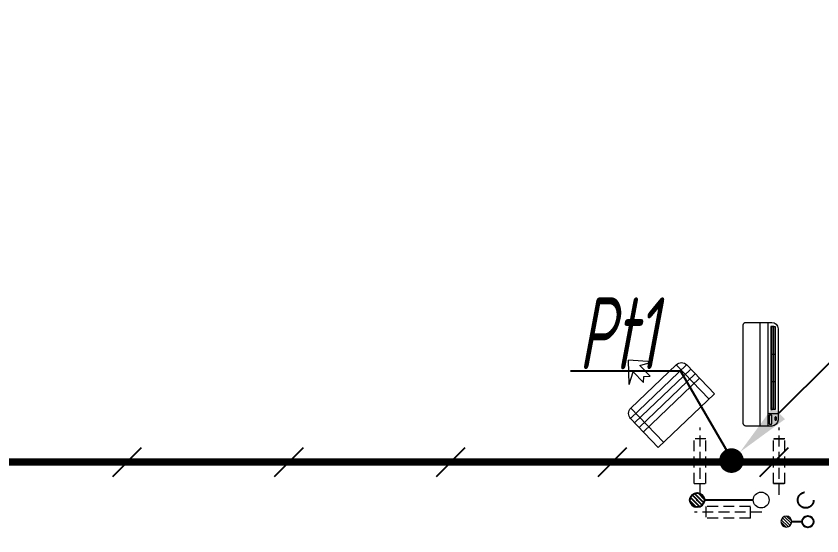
# Model space of a CAD drawing. Extents: x 2803505 to 5851001, y -1372902 to 24339.
# Drawn here: x 2948449 to 2954053, y -774476 to -770862 of the extents above; entities that cross this region are included whole.
import ezdxf
from ezdxf.enums import TextEntityAlignment as Align
from ezdxf.xclip import XClip

# ---------------------------------------------------------------- set-up
doc = ezdxf.new("R2010")
doc.units = 0
doc.header["$LTSCALE"] = 1000
doc.header["$MEASUREMENT"] = 0
doc.header["$XCLIPFRAME"] = 2
for name, pattern in [('CENTER2', [1.125, 0.75, -0.125, 0.125, -0.125]), ('DASH', [0.35, 0.25, -0.1]), ('DOTE', [2.42, 2, -0.2, 0.02, -0.2]), ('HIDDEN', [0.375, 0.25, -0.125])]:
    doc.linetypes.add(name, pattern=pattern)
doc.layers.get('0').update_dxf_attribs({"linetype": 'CONTINUOUS'})
for name, color, linetype in [('!!电气', 1, 'CONTINUOUS'), ('DIM-照明', 7, 'CONTINUOUS'), ('LVTRY', 252, 'CONTINUOUS'), ('LWIRE', 4, 'CONTINUOUS'), ('SHTLN', 4, 'CONTINUOUS'), ('VPIPE-凝结', 150, 'CONTINUOUS'), ('VPIPE-雨水', 4, 'DASH'), ('WIRE-接地', 2, 'CONTINUOUS')]:
    doc.layers.add(name, color=color, linetype=linetype)
for name, color, linetype, lineweight in [('DOTE', 19, 'DOTE', 9), ('EQUIP_地漏', 7, 'CONTINUOUS', 18), ('VPIPE-废水', 31, 'TG_F', 18), ('平面-空调室内机', 176, 'CONTINUOUS', 9), ('平面-空调预留孔', 252, 'CONTINUOUS', 15)]:
    doc.layers.add(name, color=color, linetype=linetype, lineweight=lineweight)
doc.styles.add('HZTXT', font='gbeitc.shx', dxfattribs={"width": 0.8, "height": 400, "bigfont": 'hztxt.shx'})
doc.styles.get("Standard").update_dxf_attribs({"font": 'gbenor.shx', "bigfont": 'gbcbig.shx'})
doc.styles.add('TG_LINETYPE', font='SIMPLEX', dxfattribs={"width": 0.8, "height": 3, "bigfont": 'HZTXT'})
doc.linetypes.add('TG_F', pattern='A,2,-0.3,["F",TG_LINETYPE,S=0.1,R=0,X=-0.23,Y=-0.15],0', length=2.3)

# ---------------------------------------------------------------- blocks, each defined once
blk = doc.blocks.new('A$C74D73064')
at = {"layer": 'DOTE', "color": 252}
blk.add_line((-86385.2, 67619.3), (196116, 67619.3), dxfattribs=at)
blk = doc.blocks.new('A$C24015597')
ref = blk.add_blockref('A$C74D73064', (24685.7, -33857.7))
XClip(ref).set_block_clipping_path([(-14883.2465648082, 50822.2568892687), (39116.7403027331, 70322.2568880918)])
blk = doc.blocks.new('dongkong')
at = {"layer": '平面-空调预留孔', "color": 8, "linetype": 'HIDDEN', "ltscale": 0.3}
for p, q in [((-603796, 210899.9), (-603796, 210431.5)), ((-603836, 210821), (-603836, 210510.8)), ((-603836, 210821), (-603756, 210821)), ((-603756, 210821), (-603756, 210510.8))]:
    blk.add_line(p, q, dxfattribs=at)
blk.add_lwpolyline([(-603756, 210510.8), (-603836, 210510.8)], dxfattribs=at)
blk = doc.blocks.new('A$C001338C2')
at = {"color": 8}
for p, q in [((845, 303.6), (55, 303.6)), ((109.1, 214.8), (109.1, 303.6)), ((0, 248.6), (0, 22)), ((900, 22), (900, 248.6)), ((22, 0), (878, 0))]:
    blk.add_line(p, q, dxfattribs=at)
at = {"color": 8, "lineweight": 5}
for p, q in [((900, 214.8), (0, 214.8)), ((864.6, 278.7), (144.5, 278.7)), ((144.5, 278.7), (144.5, 265.8)), ((387, 278.7), (144.5, 278.7)), ((144.5, 278.7), (144.5, 252.9)), ((144.5, 265.8), (864.6, 265.8)), ((144.5, 239.9), (144.5, 252.9)), ((144.5, 252.9), (864.6, 252.9)), ((864.6, 239.9), (144.5, 239.9)), ((387, 239.9), (387, 278.7)), ((622, 239.9), (387, 239.9)), ((864.6, 278.7), (622, 278.7)), ((622, 278.7), (622, 239.9)), ((864.6, 252.9), (864.6, 278.7)), ((864.6, 265.8), (864.6, 239.9)), ((900, 143.2), (0, 143.2))]:
    blk.add_line(p, q, dxfattribs=at)
at = {"color": 8}
for points in [[(73.1, 275), (56.8, 275, -0.414214), (51.3, 280.5), (51.3, 283.4, -0.414214), (56.8, 288.9), (73.1, 288.9, -0.414214), (78.6, 283.4), (78.6, 280.5, -0.414214)], [(89.2, 226.4), (22.2, 226.4, -0.414214), (16.7, 231.9), (16.7, 243.1, -0.414214), (22.2, 248.6), (89.2, 248.6, -0.414214), (94.7, 243.1), (94.7, 231.9, -0.414214)]]:
    blk.add_lwpolyline(points, format="xyb", close=True, dxfattribs=at)
for centre, radius, start, end in [((55, 248.6), 55, 90, 180), ((845, 248.6), 55, 360, 90), ((22, 22), 22, 180, 270), ((878, 22), 22, 270, 360)]:
    blk.add_arc(centre, radius, start, end, dxfattribs=at)
blk = doc.blocks.new('$lvtry$00000171')
for p, q in [((-74.2, 10.6), (-10.6, 74.2)), ((-69.8, -27.4), (27.4, 69.8)), ((-53, -53), (53, 53)), ((-27.4, -69.8), (69.8, 27.4)), ((10.6, -74.2), (74.2, -10.6))]:
    blk.add_line(p, q)
blk.add_circle((0, 0), 75)
blk.add_point((0, 0))
blk = doc.blocks.new('$TwtSys$00000141')
at = {"color": 252}
for p, q in [((-47.1, 3.8), (-5, 45.9)), ((-47.1, 3.8), (-5, 45.9)), ((-43.6, -17.5), (17.5, 43.6)), ((-43.6, -17.5), (17.5, 43.6)), ((-33.2, -33.2), (33.2, 33.2)), ((-33.2, -33.2), (33.2, 33.2)), ((-16.2, -43.5), (43.8, 16.4)), ((-16.2, -43.5), (43.8, 16.4)), ((5.7, -46.1), (46.1, -5.7)), ((5.7, -46.1), (46.1, -5.7))]:
    blk.add_line(p, q, dxfattribs=at)
blk.add_circle((0, 0), 47, dxfattribs=at)
blk.add_circle((0, 0), 47, dxfattribs=at)
blk = doc.blocks.new('dasdasf1sa2f31as32f')
at = {"color": 8}
for p, q in [((-116, 585.6), (43.3, 640.5)), ((82.7, 476.6), (43.3, 640.5)), ((-22.8, 585.5), (-116, 585.6)), ((-22.8, 585.5), (-73.4, 493.2)), ((-269.8, 524.3), (-427.7, 236.5)), ((134.6, 245.5), (-338.8, 505.1)), ((-269.8, 524.3), (113.7, 314)), ((-31.3, 504.4), (-73.4, 493.2)), ((-18.1, 462.9), (-31.3, 504.4)), ((32.4, 555.1), (-18.1, 462.9)), ((82.7, 476.6), (32.4, 555.1)), ((-473.5, 259.7), (-339.5, 504)), ((114.7, 208.4), (-359.1, 468.2)), ((92.6, 168.8), (-380.9, 428.5)), ((72.3, 131.9), (-401.1, 391.6)), ((113.7, 314), (-44.2, 26.2)), ((0, 0), (-473.5, 259.7)), ((134, 244.4), (0, 0))]:
    blk.add_line(p, q, dxfattribs=at)
for centre, start, end in [((-294.5, 479.4), 61.2593, 151.2593), ((89, 269), 331.2593, 61.2593)]:
    blk.add_arc(centre, 51.3, start, end, dxfattribs=at)
blk = doc.blocks.new('GDGDRGDGDRGDR')
at = {"layer": '平面-空调室内机', "ltscale": 0.3, "xscale": -1}
for p, rotation in [((1045712.6, 653502.9), 180), ((231445.9, 1046278.1), 270)]:
    blk.add_blockref('dongkong', p, dxfattribs=dict(at, rotation=rotation))
at = {"layer": '平面-空调预留孔', "xscale": -1, "rotation": 15.00000000331026}
blk.add_blockref('dasdasf1sa2f31as32f', (441626.3, 442932.1), dxfattribs=at)
blk = doc.blocks.new('A$C66B635E3')
at = {"layer": 'VPIPE-凝结', "color": 252, "ltscale": 0.1}
blk.add_line((21670, 1535), (21330, 1535), dxfattribs=at)
blk.add_lwpolyline([(21937.6, 1385), (22010, 1385)], dxfattribs=at)
at = {"layer": 'VPIPE-凝结', "color": 252}
blk.add_circle((22050, 1385), 40, dxfattribs=at)
at = {"layer": 'VPIPE-废水', "color": 252}
blk.add_circle((21725, 1535), 55, dxfattribs=at)
at = {"layer": 'VPIPE-雨水', "color": 252}
blk.add_circle((22035, 1535), 55, dxfattribs=at)
at = {"color": 252}
blk.add_blockref('GDGDRGDGDRGDR', (-420616.6, -441032.1), dxfattribs=at)
at = {"layer": 'EQUIP_地漏', "color": 252, "xscale": 0.8, "yscale": -0.8, "zscale": 0.8, "rotation": 180}
blk.add_blockref('$TwtSys$00000141', (21900, 1385), dxfattribs=at)
at = {"layer": 'LVTRY', "color": 252, "xscale": 0.6666666667107825, "yscale": 0.6666666667107825, "rotation": 269.9999999939778}
blk.add_blockref('$lvtry$00000171', (21280, 1535), dxfattribs=at)
at = {"layer": '平面-空调室内机', "color": 252, "ltscale": 0.3, "rotation": 180}
blk.add_blockref('dongkong', (-581945.9, 212470.8), dxfattribs=at)
at = {"layer": '平面-空调室内机', "color": 252, "ltscale": 0.3, "xscale": -1, "rotation": 180}
blk.add_blockref('dongkong', (625646.1, 212470.8), dxfattribs=at)
at = {"layer": '平面-空调预留孔', "color": 252, "xscale": -0.800000000046565, "yscale": 0.800000000046565, "zscale": 0.800000000046565, "rotation": 269.9999997665698}
blk.add_blockref('A$C001338C2', (21600.1, 2050), dxfattribs=at)
blk = doc.blocks.new('$TelecSys$00000008')
blk.add_line((0.4, 0.4), (-0.4, -0.4))
blk = doc.blocks.new('$TelecSys$00000078')
for p, q in [((1.15, 1.15), (0.55, 0.55)), ((0.1042, 0.1042), (0.1042, 0.1042)), ((-0.1042, -0.1042), (-0.1042, -0.1042))]:
    blk.add_line(p, q)
at = {"const_width": 0.1425}
blk.add_lwpolyline([(-0.0713, 0, 1), (0.0713, 0, 1)], format="xyb", close=True, dxfattribs=at)
blk.add_solid([(0.62, 0.48), (0.48, 0.62), (0.1, 0.1)])
at = {"width": 0.8, "flags": 9}
blk.add_attdef('A', (0, 0), '', height=0.00002, dxfattribs=at)

msp = doc.modelspace()

# ---------------------------------------------------------------- linework, layer by layer
at = {"layer": 'DIM-照明', "color": 7, "ltscale": 0.8}
for p in [(2952305.3, -773329.4), (2953433.1, -773953.4)]:
    msp.add_line(p, (2953070.7, -773329.4), dxfattribs=at)
at = {"layer": 'WIRE-接地', "color": 2, "linetype": 'CENTER2', "const_width": 50}
msp.add_lwpolyline([(2973713.8, -764861), (2973713.8, -765659.2), (2973713.8, -766661.6), (2981910.8, -766661.6), (2981910.8, -774564.2), (2979206.7, -774564.2), (2979206.7, -773973), (2972605.5, -773973), (2972605.5, -775170.7), (2971862.5, -775170.7), (2971862.5, -775767.3), (2966958.2, -775767.3), (2966958.2, -775166.2), (2966206.5, -775166.2), (2966206.5, -773959.4), (2959608.5, -773959.4), (2959608.5, -774566.6), (2954210.6, -774566.6), (2954210.6, -773962.7), (2947608.7, -773962.7), (2947608.7, -775168.2), (2946861.9, -775168.2), (2946861.9, -775763.5), (2941954.4, -775763.5)], dxfattribs=at)

# ---------------------------------------------------------------- block references
at = {"layer": '!!电气'}
for name, p in [('A$C24015597', (2836003.5, -807053.6)), ('A$C66B635E3', (2931906, -775762.1))]:
    msp.add_blockref(name, p, dxfattribs=at)
at = {"layer": 'LWIRE', "color": 2, "xscale": 600, "yscale": 600, "zscale": 600}
msp.add_blockref('$TelecSys$00000078', (2953424.5, -773952.6), dxfattribs=at)
at = {"layer": 'SHTLN', "color": 2, "xscale": 250, "yscale": 250, "zscale": 250, "rotation": 180}
for p in [(2949222.2, -773962.7), (2950347.2, -773962.7), (2951472.2, -773962.7), (2952597.2, -773962.7), (2953722.2, -773962.7)]:
    msp.add_blockref('$TelecSys$00000008', p, dxfattribs=at)

# ---------------------------------------------------------------- texts
at = {"layer": 'DIM-照明', "color": 7, "ltscale": 0.8, "style": 'HZTXT', "width": 0.7}
msp.add_text('Pt1', height=500, dxfattribs=at).set_placement((2952636.1, -773067.6), align=Align.MIDDLE)

doc.saveas('drawing.dxf')
